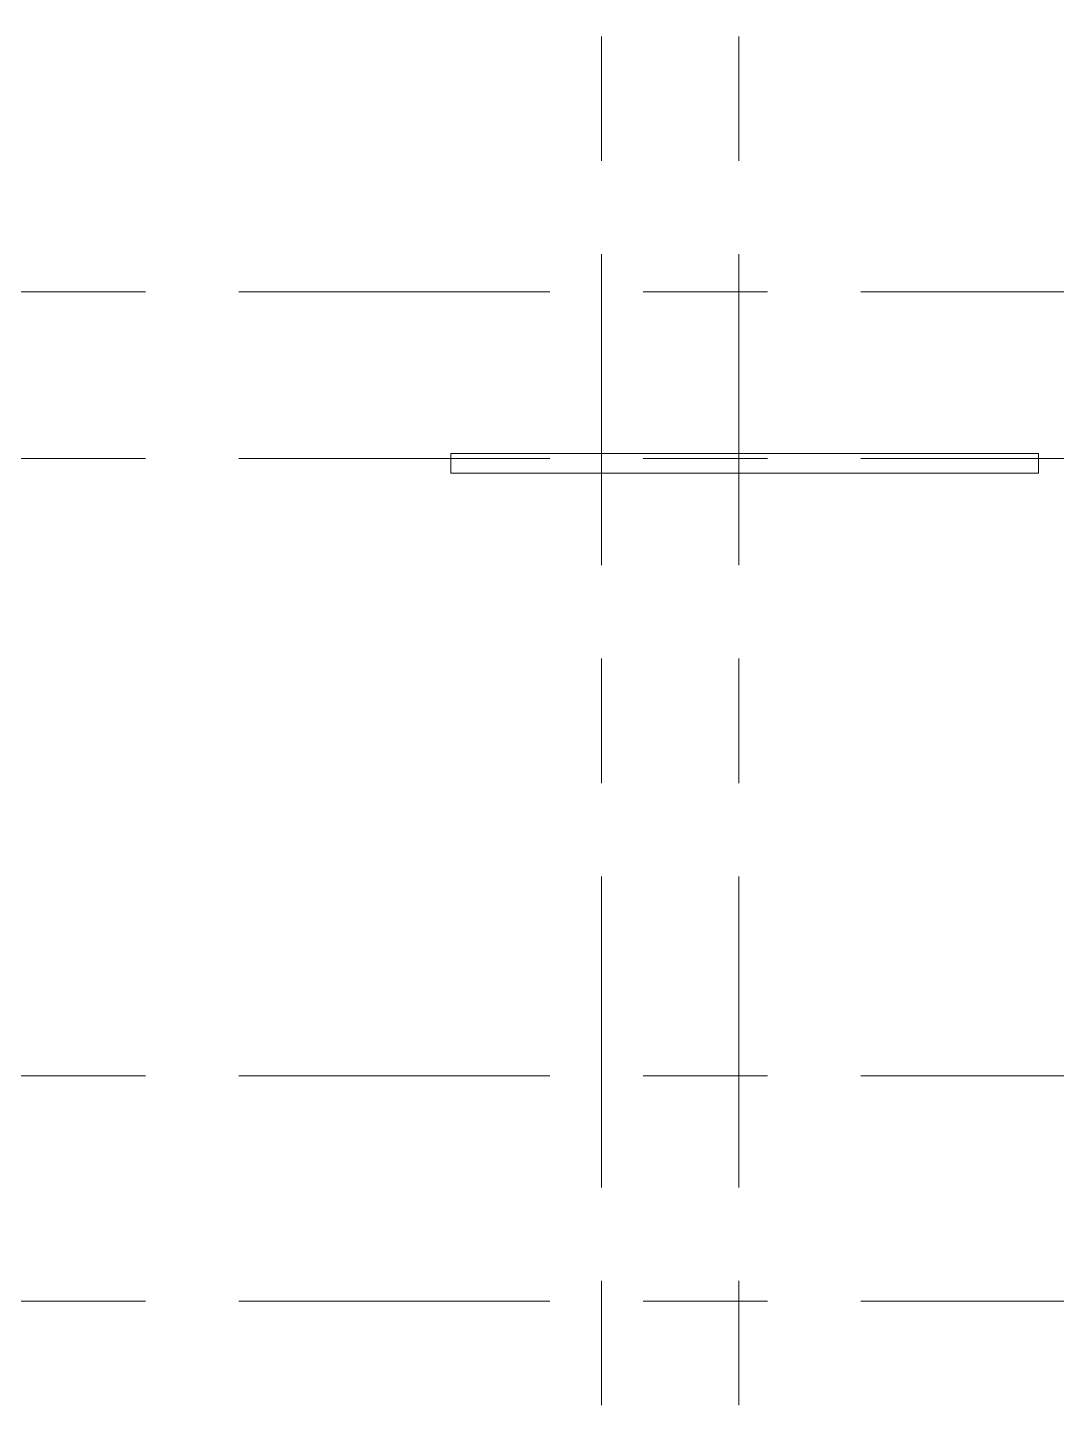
# Model space of a CAD drawing. Header units: millimetres. Extents: x 35147 to 231677, y -8553 to 29000.
# Drawn here: x 57530 to 62781, y 16438 to 23499 of the extents above; entities that cross this region are included whole.
import ezdxf

# ---------------------------------------------------------------- set-up
doc = ezdxf.new("R2010")
doc.units = ezdxf.units.MM
doc.linetypes.add('Осевая', pattern=[3175, 635, -476.25, 1587.5, -476.25])
doc.layers.add('I-FURN-1', color=7, linetype='Continuous', lineweight=9, true_color=0xf0f0f0)
doc.layers.add('Оси-2', color=7, linetype='Осевая', lineweight=9)

# ---------------------------------------------------------------- blocks, each defined once
blk = doc.blocks.new('Стол базовый прямоугольный - 5_1-26427030-План размещения напольных электротехнических лючков и розеток 2 этажа в осях 12-23')
at = {"layer": 'I-FURN-1'}
for p, q in [((1500, 50), (-1500, 50)), ((-1500, 50), (-1500, -50)), ((1500, -50), (1500, 50)), ((-1500, -50), (1500, -50))]:
    blk.add_line(p, q, dxfattribs=at)

msp = doc.modelspace()

# ---------------------------------------------------------------- linework, layer by layer
at = {"layer": 'Оси-2'}
for p, q in [((60460, 593.7), (60460, 24898.1)), ((61160, 593.7), (61160, 24898.1)), ((38446.8, 22150), (82200, 22150)), ((38446.8, 21300), (82200, 21300)), ((38446.8, 18150), (82200, 18150)), ((38446.8, 17000), (82200, 17000))]:
    msp.add_line(p, q, dxfattribs=at)

# ---------------------------------------------------------------- block references
at = {"layer": 'I-FURN-1', "rotation": 180}
msp.add_blockref('Стол базовый прямоугольный - 5_1-26427030-План размещения напольных электротехнических лючков и розеток 2 этажа в осях 12-23', (61190, 21275), dxfattribs=at)

doc.saveas('drawing.dxf')
